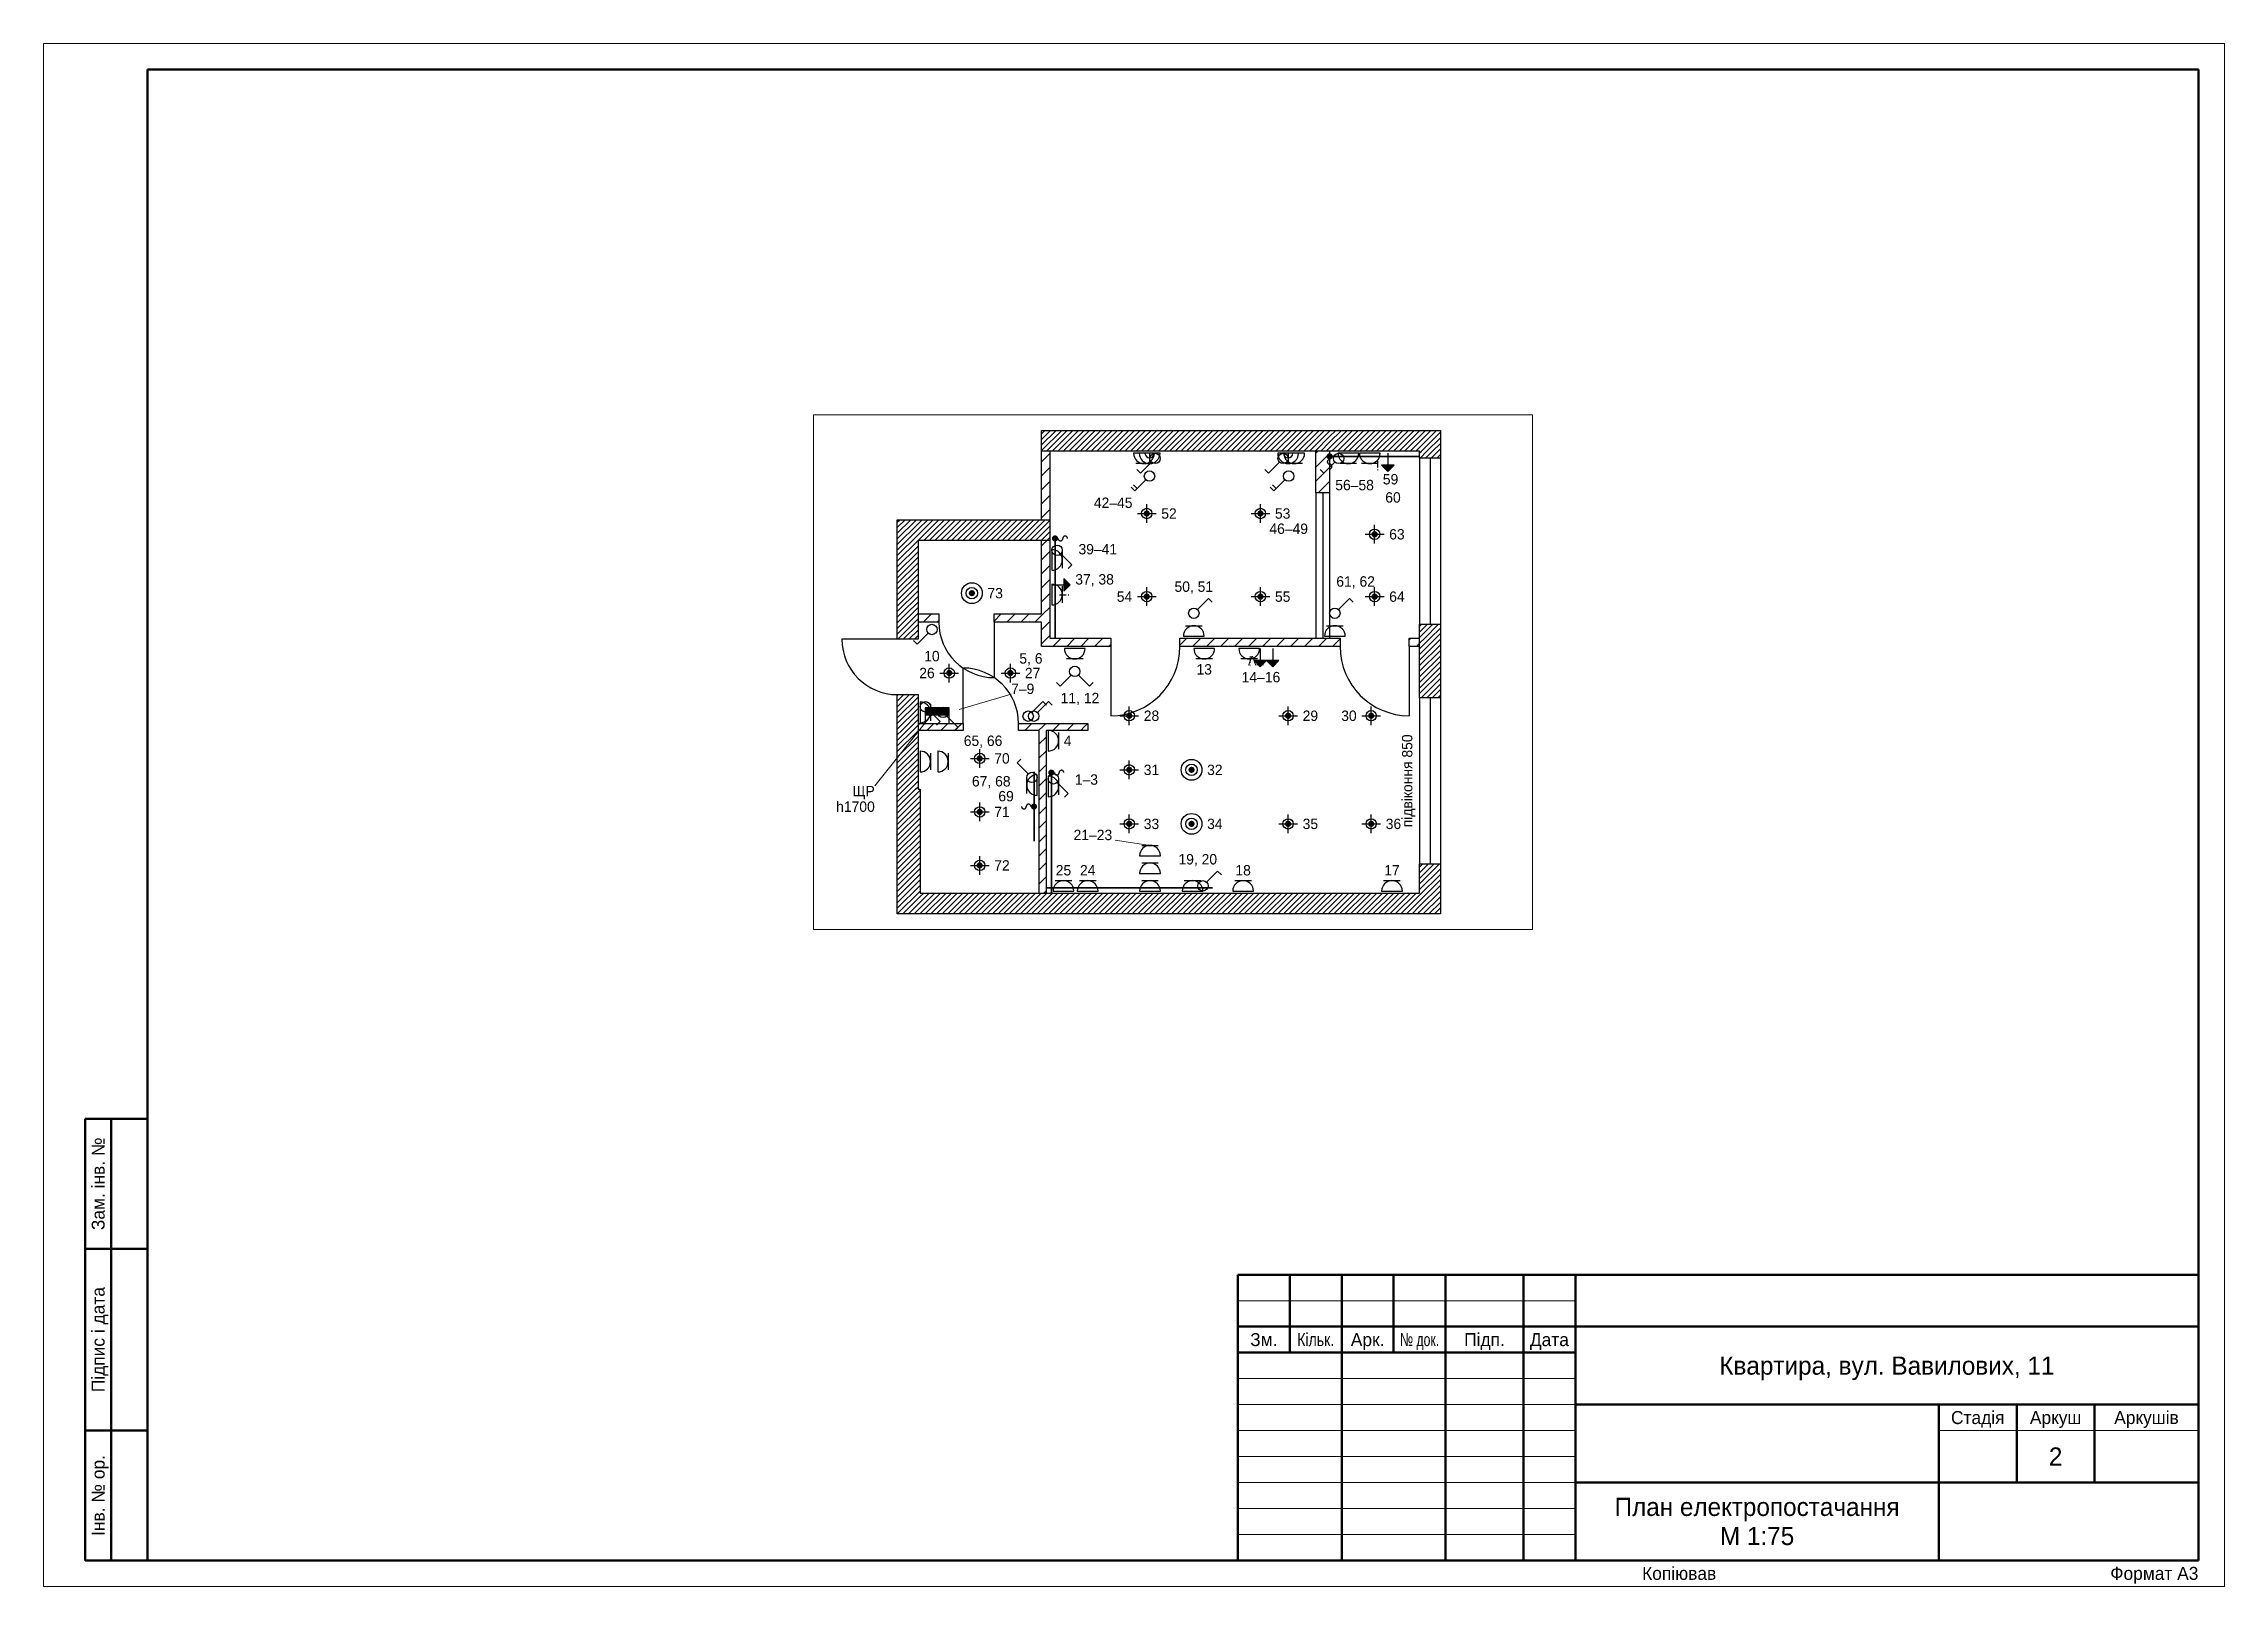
# Paper-space layout '02 Електрика' of a CAD drawing. Header units: millimetres. Extents: x 0 to 420, y 0 to 297.
# The model-space entities are those that its viewports show. They can reach past a viewport. Long polylines and large blocks are cut down to what shows.
import ezdxf
from ezdxf.enums import TextEntityAlignment as Align

# ---------------------------------------------------------------- set-up
doc = ezdxf.new("R2010")
doc.units = ezdxf.units.MM
doc.linetypes.add('E_LED_DASH', pattern=[225, 150, -75])
for name, color, linetype in [('A-DOOR', 3, 'Continuous'), ('A-SHEET', 7, 'Continuous'), ('A-WALL', 7, 'Continuous'), ('A-WIND', 4, 'Continuous'), ('E-BOARD', 1, 'Continuous'), ('E-DATA', 140, 'Continuous'), ('E-LED', 221, 'E_LED_DASH'), ('E-LIGHT', 6, 'Continuous'), ('E-SOCKET', 1, 'Continuous'), ('E-SWITCH', 5, 'Continuous'), ('E-TEXT', 7, 'Continuous')]:
    doc.layers.add(name, color=color, linetype=linetype)
doc.layers.add('A-VPORT', color=8, linetype='Continuous', plot=False)
doc.styles.add('PLEX_LIGHT', font='IBMPlexSans-Light.ttf')

# ---------------------------------------------------------------- blocks, each defined once
blk = doc.blocks.new('STAMP_F3')
at = {"lineweight": 50}
for p, q in [((185, 55), (0, 55)), ((0, 55), (0, 0)), ((10, 40), (10, 55)), ((20, 40), (20, 55)), ((30, 40), (30, 55)), ((40, 40), (40, 55)), ((55, 40), (55, 55)), ((65, 0), (65, 55)), ((185, 0), (185, 55)), ((0, 45), (65, 45)), ((65, 45), (185, 45)), ((0, 40), (65, 40)), ((20, 0), (20, 40)), ((40, 0), (40, 40)), ((55, 0), (55, 40)), ((65, 30), (185, 30)), ((135, 0), (135, 30)), ((150, 15), (150, 30)), ((165, 15), (165, 30)), ((65, 15), (185, 15)), ((0, 0), (185, 0))]:
    blk.add_line(p, q, dxfattribs=at)
at = {"lineweight": 18}
for p, q in [((0, 50), (65, 50)), ((0, 35), (65, 35)), ((0, 30), (65, 30)), ((0, 25), (65, 25)), ((135, 25), (185, 25)), ((0, 20), (65, 20)), ((0, 15), (65, 15)), ((0, 10), (65, 10)), ((0, 5), (65, 5))]:
    blk.add_line(p, q, dxfattribs=at)
at = {"style": 'PLEX_LIGHT'}
for s, p in [('Зм.', (5, 42.5)), ('Арк.', (25, 42.5)), ('Підп.', (47.5, 42.5)), ('Дата', (60, 42.5)), ('Стадія', (142.5, 27.5)), ('Аркуш', (157.5, 27.5)), ('Аркушів', (175, 27.5))]:
    blk.add_text(s, height=2.5, dxfattribs=at).set_placement(p, align=Align.MIDDLE_CENTER)
for s, width, p in [('Кільк.', 0.81045, (15, 42.5)), ('№ док.', 0.701948, (35, 42.5))]:
    blk.add_text(s, height=2.5, dxfattribs=dict(at, width=width)).set_placement(p, align=Align.MIDDLE_CENTER)
for tag, height, p in [('CODE', 5, (125, 50)), ('DATE1', 2.5, (60, 37.5)), ('OBJECT', 3.5, (125, 37.5)), ('DATE2', 2.5, (60, 32.5)), ('OBJECT_2', 3.5, (125, 31.9)), ('DATE3', 2.5, (60, 27.5)), ('DATE4', 2.5, (60, 22.5)), ('BUILDING', 3.5, (100, 22.5)), ('STAGE', 3.5, (142.5, 20)), ('SHEET', 3.5, (157.5, 20)), ('SHEETS', 3.5, (175, 20)), ('DATE5', 2.5, (60, 17.5)), ('BUILDING_2', 3.5, (100, 16.9)), ('DATE6', 2.5, (60, 12.5)), ('DATE7', 2.5, (60, 7.5)), ('IMAGE', 3.5, (100, 7.5)), ('ORG', 2.5, (160, 7.5)), ('ORG_2', 2.5, (160, 3.5)), ('DATE8', 2.5, (60, 2.5)), ('IMAGE_2', 3.5, (100, 1.9))]:
    blk.add_attdef(tag, text='', height=height, dxfattribs=at).set_placement(p, align=Align.MIDDLE_CENTER)
for tag, p in [('ROLE1', (1, 37.5)), ('NAME1', (21, 37.5)), ('ROLE2', (1, 32.5)), ('NAME2', (21, 32.5)), ('ROLE3', (1, 27.5)), ('NAME3', (21, 27.5)), ('ROLE4', (1, 22.5)), ('NAME4', (21, 22.5)), ('ROLE5', (1, 17.5)), ('NAME5', (21, 17.5)), ('ROLE6', (1, 12.5)), ('NAME6', (21, 12.5)), ('ROLE7', (1, 7.5)), ('NAME7', (21, 7.5)), ('ROLE8', (1, 2.5)), ('NAME8', (21, 2.5))]:
    blk.add_attdef(tag, text='', height=2.5, dxfattribs=at).set_placement(p, align=Align.MIDDLE_LEFT)
blk = doc.blocks.new('E_SOCKET')
at = {"color": 0}
for p, q in [((-2, 0.4), (2, 0.4)), ((-1.6, 2.4), (1.6, 2.4))]:
    blk.add_line(p, q, dxfattribs=at)
blk.add_arc((0, 0.4), 2, 0, 180, dxfattribs=at)
at = {"style": 'PLEX_LIGHT', "flags": 1}
for tag in ['GROUP', 'H', 'ID']:
    blk.add_attdef(tag, (0, 0), '', height=2, dxfattribs=at)
blk = doc.blocks.new('E_LED_OUTPUT')
h = blk.add_hatch(color=0)
h.dxf.hatch_style = 1
edge = h.paths.add_edge_path()
edge.add_arc((0, 1), 0.6, 0, 360)
at = {"color": 0}
for centre, start, end in [((0, 2.95), 90, 270), ((0, 2.05), 270, 90)]:
    blk.add_arc(centre, 0.45, start, end, dxfattribs=at)
at = {"style": 'PLEX_LIGHT', "flags": 1}
for tag in ['GROUP', 'H', 'ID']:
    blk.add_attdef(tag, (0, 0), '', height=2, dxfattribs=at)
blk = doc.blocks.new('E_SWITCH')
at = {"color": 0}
for p, q in [((0.71, 2.11), (2.83, 4.23)), ((2.83, 4.23), (3.54, 3.52))]:
    blk.add_line(p, q, dxfattribs=at)
blk.add_circle((0, 1.4), 1, dxfattribs=at)
at = {"style": 'PLEX_LIGHT', "flags": 1}
for tag in ['GROUP', 'H', 'ID']:
    blk.add_attdef(tag, (0, 0), '', height=2, dxfattribs=at)
blk = doc.blocks.new('E_SWITCH2')
at = {"color": 0}
for p, q in [((-2.83, 4.23), (-3.54, 3.52)), ((-0.71, 2.11), (-2.83, 4.23)), ((0.71, 2.11), (2.83, 4.23)), ((2.83, 4.23), (3.54, 3.52))]:
    blk.add_line(p, q, dxfattribs=at)
blk.add_circle((0, 1.4), 1, dxfattribs=at)
at = {"style": 'PLEX_LIGHT', "flags": 1}
for tag in ['GROUP', 'H', 'ID']:
    blk.add_attdef(tag, (0, 0), '', height=2, dxfattribs=at)
blk = doc.blocks.new('E_DATA')
h = blk.add_hatch(color=0)
h.dxf.hatch_style = 1
h.paths.add_polyline_path([(-1.2, 2.7), (1.2, 2.7), (0, 3.9)])
at = {"color": 0}
blk.add_line((0, 0.4), (0, 2.7), dxfattribs=at)
blk.add_lwpolyline([(-1.2, 2.7), (1.2, 2.7), (0, 3.9)], close=True, dxfattribs=at)
at = {"color": 0, "style": 'PLEX_LIGHT'}
blk.add_text('i', height=1.8, dxfattribs=at).set_placement((1.68, 2.7), align=Align.MIDDLE_LEFT)
at = {"style": 'PLEX_LIGHT', "flags": 1}
for tag in ['GROUP', 'H', 'ID']:
    blk.add_attdef(tag, (0, 0), '', height=2, dxfattribs=at)
blk = doc.blocks.new('E_TV')
h = blk.add_hatch(color=0)
h.dxf.hatch_style = 1
h.paths.add_polyline_path([(-1.2, 2.7), (1.2, 2.7), (0, 3.9)])
at = {"color": 0}
blk.add_line((0, 0.4), (0, 2.7), dxfattribs=at)
blk.add_lwpolyline([(-1.2, 2.7), (1.2, 2.7), (0, 3.9)], close=True, dxfattribs=at)
at = {"color": 0, "style": 'PLEX_LIGHT'}
blk.add_text('TV', height=1.8, dxfattribs=at).set_placement((1.68, 2.7), align=Align.MIDDLE_LEFT)
at = {"style": 'PLEX_LIGHT', "flags": 1}
for tag in ['GROUP', 'H', 'ID']:
    blk.add_attdef(tag, (0, 0), '', height=2, dxfattribs=at)
blk = doc.blocks.new('E_DOWNLIGHT')
h = blk.add_hatch(color=0)
h.dxf.hatch_style = 1
edge = h.paths.add_edge_path()
edge.add_arc((0, 0), 0.6, 0, 360)
at = {"color": 0}
for p, q in [((-1.8, 0), (1.8, 0)), ((0, -1.8), (0, 1.8))]:
    blk.add_line(p, q, dxfattribs=at)
blk.add_circle((0, 0), 1, dxfattribs=at)
at = {"style": 'PLEX_LIGHT', "flags": 1}
for tag in ['GROUP', 'H', 'ID']:
    blk.add_attdef(tag, (0, 0), '', height=2, dxfattribs=at)
blk = doc.blocks.new('E_PENDANT')
h = blk.add_hatch(color=0)
h.dxf.hatch_style = 1
edge = h.paths.add_edge_path()
edge.add_arc((0, 0), 0.6, 0, 360)
at = {"color": 0}
for radius in [2, 1.1]:
    blk.add_circle((0, 0), radius, dxfattribs=at)
at = {"style": 'PLEX_LIGHT', "flags": 1}
for tag in ['GROUP', 'H', 'ID']:
    blk.add_attdef(tag, (0, 0), '', height=2, dxfattribs=at)
blk = doc.blocks.new('E_SCONCE')
at = {"color": 0}
for p, q in [((-2, 0.4), (2, 0.4)), ((0, 0.4), (0, 2.4))]:
    blk.add_line(p, q, dxfattribs=at)
for radius in [2, 0.9]:
    blk.add_arc((0, 0.4), radius, 0, 180, dxfattribs=at)
at = {"style": 'PLEX_LIGHT', "flags": 1}
for tag in ['GROUP', 'H', 'ID']:
    blk.add_attdef(tag, (0, 0), '', height=2, dxfattribs=at)
blk = doc.blocks.new('E_PASS_SWITCH')
at = {"color": 0}
for p, q in [((0.71, 2.11), (2.83, 4.23)), ((2.83, 4.23), (3.54, 3.52)), ((2.4, 3.8), (3.11, 3.1))]:
    blk.add_line(p, q, dxfattribs=at)
blk.add_circle((0, 1.4), 1, dxfattribs=at)
at = {"style": 'PLEX_LIGHT', "flags": 1}
for tag in ['GROUP', 'H', 'ID']:
    blk.add_attdef(tag, (0, 0), '', height=2, dxfattribs=at)
blk = doc.blocks.new('E_BOARD')
h = blk.add_hatch(color=0)
h.dxf.hatch_style = 1
h.paths.add_polyline_path([(-0.5, 0.5), (0.5, 0.5), (0.5, 1), (-0.5, 1)])
at = {"color": 0}
blk.add_lwpolyline([(-0.5, 0), (0.5, 0), (0.5, 1), (-0.5, 1)], close=True, dxfattribs=at)
at = {"style": 'PLEX_LIGHT', "flags": 1}
for tag in ['GROUP', 'H', 'ID']:
    blk.add_attdef(tag, (0, 0), '', height=2, dxfattribs=at)

msp = doc.modelspace()

# ---------------------------------------------------------------- hatches: boundary and pattern name
at = {"layer": 'A-WALL'}
h = msp.add_hatch(dxfattribs=at)
h.set_pattern_fill('ANSI31', scale=18)
h.paths.add_polyline_path([(5945, 6681), (5945, 6381), (5745, 6381), (1903, 6381), (1783, 6381), (1783, 6681), (5745, 6681)])
h = msp.add_hatch(dxfattribs=at)
h.set_pattern_fill('ANSI31', scale=18)
h.paths.add_polyline_path([(7245, 6681), (7545, 6681), (7545, 6381), (7245, 6381), (5945, 6381), (5945, 6681)])
h = msp.add_hatch(dxfattribs=at)
h.set_pattern_fill('ANSI31', scale=45)
h.paths.add_polyline_path([(1903, 6381), (1903, 5392), (1783, 5392), (1783, 6381)])
h = msp.add_hatch(dxfattribs=at)
h.set_pattern_fill('ANSI31', scale=45)
h.paths.add_polyline_path([(5745, 5781), (5745, 6381), (5945, 6381), (5945, 5781)])
h = msp.add_hatch(dxfattribs=at)
h.set_pattern_fill('ANSI31', scale=18)
h.paths.add_polyline_path([(7545, 6281), (7245, 6281), (7245, 6381), (7545, 6381)])
h = msp.add_hatch(dxfattribs=at)
h.set_pattern_fill('ANSI31', scale=18)
h.paths.add_polyline_path([(-300, 5092), (-300, 5392), (0, 5392), (0, 5092), (0, 4031), (-300, 4031)])
h = msp.add_hatch(dxfattribs=at)
h.set_pattern_fill('ANSI31', scale=18)
h.paths.add_polyline_path([(1783, 5392), (1903, 5392), (1903, 5092), (1783, 5092), (0, 5092), (0, 5392)])
h = msp.add_hatch(dxfattribs=at)
h.set_pattern_fill('ANSI31', scale=45)
h.paths.add_polyline_path([(1903, 5092), (1903, 4031), (1783, 4031), (1783, 5092)])
h = msp.add_hatch(dxfattribs=at)
h.set_pattern_fill('ANSI31', scale=18)
h.paths.add_polyline_path([(-300, 4031), (0, 4031), (0, 3911), (0, 3666), (-300, 3666), (-300, 3911)])
h = msp.add_hatch(dxfattribs=at)
h.set_pattern_fill('ANSI31', scale=45)
h.paths.add_polyline_path([(300, 3911), (0, 3911), (0, 4031), (300, 4031)])
h = msp.add_hatch(dxfattribs=at)
h.set_pattern_fill('ANSI31', scale=45)
h.paths.add_polyline_path([(1783, 3911), (1100, 3911), (1100, 4031), (1903, 4031)])
h = msp.add_hatch(dxfattribs=at)
h.set_pattern_fill('ANSI31', scale=45)
h.paths.add_polyline_path([(1783, 3561), (1783, 3911), (1903, 4031), (1903, 3681)])
h = msp.add_hatch(dxfattribs=at)
h.set_pattern_fill('ANSI31', scale=18)
h.paths.add_polyline_path([(7245, 3881), (7545, 3881), (7545, 3681), (7245, 3681)])
h = msp.add_hatch(dxfattribs=at)
h.set_pattern_fill('ANSI31', scale=45)
h.paths.add_polyline_path([(2783, 3561), (1783, 3561), (1903, 3681), (2783, 3681)])
h = msp.add_hatch(dxfattribs=at)
h.set_pattern_fill('ANSI31', scale=45)
h.paths.add_polyline_path([(6095, 3561), (3783, 3561), (3783, 3681), (6095, 3681)])
h = msp.add_hatch(dxfattribs=at)
h.set_pattern_fill('ANSI31', scale=45)
h.paths.add_polyline_path([(7245, 3561), (7095, 3561), (7095, 3681), (7245, 3681)])
h = msp.add_hatch(dxfattribs=at)
h.set_pattern_fill('ANSI31', scale=18)
h.paths.add_polyline_path([(7545, 2821), (7245, 2821), (7245, 3561), (7245, 3681), (7545, 3681), (7545, 3561)])
h = msp.add_hatch(dxfattribs=at)
h.set_pattern_fill('ANSI31', scale=18)
h.paths.add_polyline_path([(-300, 2866), (0, 2866), (0, 2450), (0, 2350), (-300, 2350), (-300, 2450)])
h = msp.add_hatch(dxfattribs=at)
h.set_pattern_fill('ANSI31', scale=18)
h.paths.add_polyline_path([(-300, 2350), (0, 2350), (0, 1500), (-300, 1500)])
h = msp.add_hatch(dxfattribs=at)
h.set_pattern_fill('ANSI31', scale=45)
h.paths.add_polyline_path([(0, 2450), (650, 2450), (650, 2350), (0, 2350)])
h = msp.add_hatch(dxfattribs=at)
h.set_pattern_fill('ANSI31', scale=45)
h.paths.add_polyline_path([(1450, 2450), (1750, 2450), (1750, 2350), (1450, 2350)])
h = msp.add_hatch(dxfattribs=at)
h.set_pattern_fill('ANSI31', scale=45)
h.paths.add_polyline_path([(1850, 2350), (1850, 0), (1750, 0), (1750, 2450)])
h = msp.add_hatch(dxfattribs=at)
h.set_pattern_fill('ANSI31', scale=45)
h.paths.add_polyline_path([(2450, 2350), (1850, 2350), (1750, 2450), (2350, 2450)])
h = msp.add_hatch(dxfattribs=at)
h.set_pattern_fill('ANSI31', scale=45)
h.paths.add_polyline_path([(2450, 2450), (2400, 2400), (2350, 2450)])
h = msp.add_hatch(dxfattribs=at)
h.set_pattern_fill('ANSI31', scale=45)
h.paths.add_polyline_path([(2450, 2350), (2400, 2400), (2450, 2450)])
h = msp.add_hatch(dxfattribs=at)
h.set_pattern_fill('ANSI31', scale=18)
h.paths.add_polyline_path([(-300, 1170), (-300, 1500), (0, 1500), (30, 1500), (30, 1170), (30, 0), (30, -300), (-300, -300), (-300, 0)])
h = msp.add_hatch(dxfattribs=at)
h.set_pattern_fill('ANSI31', scale=18)
h.paths.add_polyline_path([(7545, -300), (7245, -300), (7245, 0), (7245, 421), (7545, 421), (7545, 0)])
h = msp.add_hatch(dxfattribs=at)
h.set_pattern_fill('ANSI31', scale=18)
h.paths.add_polyline_path([(30, -300), (30, 0), (1750, 0), (1750, -300)])
h = msp.add_hatch(dxfattribs=at)
h.set_pattern_fill('ANSI31', scale=18)
h.paths.add_polyline_path([(1850, -300), (1750, -300), (1750, 0), (1850, 0), (7245, 0), (7245, -300)])

# ---------------------------------------------------------------- linework, layer by layer
at = {"layer": 'A-DOOR'}
for p, q in [((1100, 3911), (1100, 3111)), ((-300, 3666), (-1100, 3666)), ((2783, 3561), (2783, 2561)), ((7095, 3561), (7095, 2561)), ((650, 2450), (650, 3250))]:
    msp.add_line(p, q, dxfattribs=at)
for centre, radius, start, end in [((1100, 3911), 800, 180, -90), ((-300, 3666), 800, 180, -90), ((2783, 3561), 1000, -90, 0), ((7095, 3561), 1000, 180, -90), ((650, 2450), 800, 0, 90)]:
    msp.add_arc(centre, radius, start, end, dxfattribs=at)
at = {"layer": 'A-WALL'}
for p, q in [((1783, 6381), (1783, 6681)), ((1783, 6681), (5945, 6681)), ((5945, 6681), (7545, 6681)), ((7545, 6681), (7545, 6381)), ((1783, 5392), (1783, 6381)), ((5945, 6381), (1783, 6381)), ((1903, 6381), (1903, 5392)), ((5745, 5781), (5745, 6381)), ((7245, 6381), (5945, 6381)), ((5945, 6381), (5945, 5781)), ((7245, 6281), (7245, 6381)), ((7545, 6381), (7545, 6281)), ((7545, 6281), (7245, 6281)), ((5945, 5781), (5745, 5781)), ((-300, 4031), (-300, 5392)), ((-300, 5392), (0, 5392)), ((0, 5392), (1903, 5392)), ((1903, 5392), (1903, 5092)), ((1903, 5092), (0, 5092)), ((0, 5092), (0, 4031)), ((1783, 4031), (1783, 5092)), ((1903, 5092), (1903, 4031)), ((-300, 3666), (-300, 4031)), ((0, 4031), (0, 3666)), ((0, 4031), (300, 4031)), ((300, 3911), (0, 3911)), ((300, 4031), (300, 3911)), ((1100, 3911), (1100, 4031)), ((1100, 4031), (1783, 4031)), ((1783, 3911), (1100, 3911)), ((1783, 3561), (1783, 3911)), ((1903, 4031), (1903, 3911)), ((1903, 3911), (1903, 3681)), ((7245, 3681), (7245, 3881)), ((7245, 3881), (7545, 3881)), ((7545, 3881), (7545, 3681)), ((0, 3666), (-300, 3666)), ((2783, 3561), (1783, 3561)), ((1903, 3681), (2783, 3681)), ((2783, 3681), (2783, 3561)), ((3783, 3561), (3783, 3681)), ((3783, 3681), (6095, 3681)), ((6095, 3561), (3783, 3561)), ((6095, 3681), (6095, 3561)), ((7095, 3561), (7095, 3681)), ((7095, 3681), (7245, 3681)), ((7245, 3561), (7095, 3561)), ((7245, 2821), (7245, 3681)), ((7545, 3681), (7545, 2821)), ((-300, 2350), (-300, 2866)), ((-300, 2866), (0, 2866)), ((0, 2866), (0, 2350)), ((7545, 2821), (7245, 2821)), ((-300, 1500), (-300, 2350)), ((0, 2450), (650, 2450)), ((650, 2350), (0, 2350)), ((0, 2350), (0, 1500)), ((650, 2450), (650, 2350)), ((1450, 2350), (1450, 2450)), ((1450, 2450), (1750, 2450)), ((1750, 2350), (1450, 2350)), ((1750, 2450), (1850, 2450)), ((1750, 0), (1750, 2350)), ((1850, 2450), (2450, 2450)), ((1850, 2350), (1850, 0)), ((2450, 2350), (1850, 2350)), ((2450, 2450), (2450, 2350)), ((-300, -300), (-300, 1500)), ((0, 1500), (30, 1500)), ((30, 1500), (30, 0)), ((7245, 0), (7245, 421)), ((7245, 421), (7545, 421)), ((7545, 421), (7545, -300)), ((30, 0), (1750, 0)), ((1750, 0), (7245, 0)), ((30, -300), (-300, -300)), ((1750, -300), (30, -300)), ((7245, -300), (1750, -300)), ((7545, -300), (7245, -300))]:
    msp.add_line(p, q, dxfattribs=at)
at = {"layer": 'A-WIND'}
for p, q in [((7245, 6281), (7245, 3881)), ((7395, 6281), (7395, 3881)), ((7545, 6281), (7545, 3881)), ((5745, 5781), (5745, 3681)), ((5845, 5781), (5845, 3681)), ((5945, 5781), (5945, 3681)), ((7245, 2821), (7245, 421)), ((7395, 2821), (7395, 421)), ((7545, 2821), (7545, 421))]:
    msp.add_line(p, q, dxfattribs=at)
at = {"layer": 'E-LED', "lineweight": 35}
for p, q in [((5945, 6306), (7245, 6306)), ((1978, 3681), (1978, 5081)), ((1675, 1750), (1675, 750)), ((1925, 0), (1925, 1740)), ((4255, 75), (1850, 75))]:
    msp.add_line(p, q, dxfattribs=at)
at = {"layer": 'E-TEXT', "lineweight": 13}
for p, q in [((594.1, 2650), (1344.1, 2875)), ((276, 2675), (-625.6, 1548.4)), ((3350, 690), (2846.1, 765))]:
    msp.add_line(p, q, dxfattribs=at)

# ---------------------------------------------------------------- block references
at = {"layer": 'E-BOARD', "xscale": 348, "yscale": 225}
msp.add_blockref('E_BOARD', (276, 2450), dxfattribs=at)
at = {"layer": 'E-DATA', "xscale": 75, "yscale": 75}
for name, p, rotation in [('E_DATA', (6785, 6381), -180), ('E_DATA', (1903, 4451), -90), ('E_TV', (5123, 3561), -180), ('E_DATA', (4943, 3561), -180)]:
    msp.add_blockref(name, p, dxfattribs=dict(at, rotation=rotation))
at = {"layer": 'E-LED', "xscale": 75, "yscale": 75}
for p, rotation in [((5945, 6381), -180), ((1903, 5121), -90), ((1850, 1740), -90), ((1750, 1250), -270)]:
    msp.add_blockref('E_LED_OUTPUT', p, dxfattribs=dict(at, rotation=rotation))
at = {"layer": 'E-LIGHT', "xscale": 75, "yscale": 75, "rotation": -180}
for p in [(3345, 6381), (5345, 6381)]:
    msp.add_blockref('E_SCONCE', p, dxfattribs=at)
at = {"layer": 'E-LIGHT', "xscale": 75, "yscale": 75}
for name, p in [('E_DOWNLIGHT', (3303, 5481)), ('E_DOWNLIGHT', (4945, 5481)), ('E_DOWNLIGHT', (6595, 5181)), ('E_PENDANT', (777, 4331)), ('E_DOWNLIGHT', (3303, 4281)), ('E_DOWNLIGHT', (4945, 4281)), ('E_DOWNLIGHT', (6595, 4281)), ('E_DOWNLIGHT', (450, 3178)), ('E_DOWNLIGHT', (1333, 3178)), ('E_DOWNLIGHT', (3050, 2561)), ('E_DOWNLIGHT', (5345, 2561)), ('E_DOWNLIGHT', (6545, 2561)), ('E_DOWNLIGHT', (890, 1945)), ('E_DOWNLIGHT', (3050, 1780)), ('E_PENDANT', (3950, 1780)), ('E_DOWNLIGHT', (890, 1172)), ('E_DOWNLIGHT', (3050, 1000)), ('E_PENDANT', (3950, 1000)), ('E_DOWNLIGHT', (5345, 1000)), ('E_DOWNLIGHT', (6545, 1000)), ('E_DOWNLIGHT', (890, 400))]:
    msp.add_blockref(name, p, dxfattribs=at)
at = {"layer": 'E-SOCKET', "xscale": 75, "yscale": 75}
for p, rotation in [((3263, 6381), -180), ((5433, 6381), -180), ((6215, 6381), -180), ((6525, 6381), -180), ((1903, 4811), -90), ((1903, 4311), -90), ((2263, 3561), -180), ((4133, 3561), -180), ((4783, 3561), -180), ((0, 2610), -90), ((1850, 2200), -90), ((0, 1900), -90), ((255, 1900), -90), ((1750, 1560), -270), ((1850, 1540), -90)]:
    msp.add_blockref('E_SOCKET', p, dxfattribs=dict(at, rotation=rotation))
for p in [(3983, 3681), (6020, 3681), (3350, 510), (3350, 255), (2100, 0), (2450, 0), (3350, 0), (3965, 0), (4695, 0), (6845, 0)]:
    msp.add_blockref('E_SOCKET', p, dxfattribs=at)
at = {"layer": 'E-SWITCH', "xscale": 75, "yscale": 75}
for name, p, rotation in [('E_SWITCH', (3423, 6381), -180), ('E_SWITCH', (5273, 6381), -180), ('E_SWITCH', (6075, 6381), -180), ('E_PASS_SWITCH', (3343, 6126), -180), ('E_PASS_SWITCH', (5353, 6126), -180), ('E_SWITCH', (1903, 4951), -90), ('E_SWITCH', (200, 3911), -180), ('E_SWITCH2', (2263, 3306), -180), ('E_SWITCH', (0, 2690), -90), ('E_SWITCH', (255, 2610), -90), ('E_SWITCH', (1750, 1670), -270), ('E_SWITCH', (1850, 1650), -90)]:
    msp.add_blockref(name, p, dxfattribs=dict(at, rotation=rotation))
for p in [(3983, 3936), (6020, 3936), (1590, 2450), (1670, 2450), (4115, 0)]:
    msp.add_blockref('E_SWITCH', p, dxfattribs=at)

# ---------------------------------------------------------------- texts
at = {"layer": 'A-WIND', "style": 'PLEX_LIGHT'}
msp.add_text('підвіконня 850', height=150, rotation=90, dxfattribs=at).set_placement((7065, 1621), align=Align.MIDDLE_CENTER)
at = {"layer": 'E-TEXT', "style": 'PLEX_LIGHT'}
for s, p in [('59', (6825, 5976)), ('42–45', (2818, 5636.9)), ('56–58', (6305, 5891.9)), ('60', (6860, 5713.5)), ('46–49', (5353, 5261.9)), ('50, 51', (3983, 4425.1)), ('61, 62', (6320, 4500.1)), ('10', (200, 3421.9)), ('5, 6', (1630, 3389.1)), ('13', (4133, 3231)), ('14–16', (4953, 3118.5)), ('11, 12', (2338, 2816.9)), ('21–23', (2525, 840)), ('25', (2100, 330)), ('24', (2450, 330)), ('19, 20', (4040, 489.1)), ('18', (4695, 330)), ('17', (6845, 330))]:
    msp.add_text(s, height=150, dxfattribs=at).set_placement(p, align=Align.MIDDLE_CENTER)
for s, p in [('52', (3513, 5481)), ('53', (5155, 5481)), ('39–41', (2317.1, 4966)), ('63', (6805, 5181)), ('37, 38', (2270.5, 4531)), ('73', (1002, 4331)), ('55', (5155, 4281)), ('64', (6805, 4281)), ('27', (1543, 3178)), ('7–9', (1344.1, 2950)), ('28', (3260, 2561)), ('29', (5555, 2561)), ('65, 66', (660, 2200)), ('4', (2105, 2200)), ('70', (1100, 1945)), ('1–3', (2264.1, 1640)), ('31', (3260, 1780)), ('32', (4175, 1780)), ('71', (1100, 1172)), ('33', (3260, 1000)), ('34', (4175, 1000)), ('35', (5555, 1000)), ('36', (6755, 1000)), ('72', (1100, 400))]:
    msp.add_text(s, height=150, dxfattribs=at).set_placement(p, align=Align.MIDDLE_LEFT)
for s, p in [('54', (3093, 4281)), ('26', (240, 3178)), ('30', (6335, 2561)), ('67, 68', (1335.9, 1615)), ('h1700', (-625.6, 1248.4)), ('ЩР', (-625.6, 1473.4)), ('69', (1382.5, 1400))]:
    msp.add_text(s, height=150, dxfattribs=at).set_placement(p, align=Align.MIDDLE_RIGHT)

psp = doc.layouts.new('02 Електрика')

# ---------------------------------------------------------------- linework, layer by layer
at = {"layer": 'A-SHEET', "lineweight": 18}
for p, q in [((420, 297), (0, 297)), ((0, 297), (0, 0)), ((420, 0), (420, 297)), ((0, 0), (420, 0))]:
    psp.add_line(p, q, dxfattribs=at)
at = {"layer": 'A-SHEET', "lineweight": 50}
for p, q in [((415, 292), (20, 292)), ((20, 292), (20, 5)), ((415, 5), (415, 292)), ((20, 90), (8, 90)), ((8, 90), (8, 65)), ((13, 65), (13, 90)), ((20, 65), (20, 90)), ((20, 65), (8, 65)), ((8, 65), (8, 30)), ((8, 65), (20, 65)), ((13, 30), (13, 65)), ((20, 30), (20, 65)), ((20, 30), (8, 30)), ((8, 30), (8, 5)), ((8, 30), (20, 30)), ((13, 5), (13, 30)), ((20, 5), (20, 30)), ((8, 5), (20, 5)), ((20, 5), (415, 5))]:
    psp.add_line(p, q, dxfattribs=at)

# ---------------------------------------------------------------- block references
at = {"layer": 'A-SHEET'}
ref = psp.add_blockref('STAMP_F3', (230, 5), dxfattribs=at)
ref.add_attrib('OBJECT', 'Квартира, вул. Вавилових, 11', dxfattribs={"layer": '0', "height": 3.5, "style": 'PLEX_LIGHT'}).set_placement((355, 42.5), align=Align.MIDDLE_CENTER)
ref.add_attrib('IMAGE', 'План електропостачання', dxfattribs={"layer": '0', "height": 3.5, "style": 'PLEX_LIGHT'}).set_placement((330, 15.3), align=Align.MIDDLE_CENTER)
ref.add_attrib('IMAGE_2', 'М 1:75', dxfattribs={"layer": '0', "height": 3.5, "style": 'PLEX_LIGHT'}).set_placement((330, 9.7), align=Align.MIDDLE_CENTER)
ref.add_attrib('SHEET', '2', dxfattribs={"layer": '0', "height": 3.5, "style": 'PLEX_LIGHT'}).set_placement((387.5, 25), align=Align.MIDDLE_CENTER)

# ---------------------------------------------------------------- texts
at = {"layer": 'A-SHEET', "style": 'PLEX_LIGHT'}
for s, p in [('Зам. інв. №', (10.5, 77.5)), ('Підпис і дата', (10.5, 47.5)), ('Інв. № ор.', (10.5, 17.5))]:
    psp.add_text(s, height=2.5, rotation=90, dxfattribs=at).set_placement(p, align=Align.MIDDLE_CENTER)
psp.add_text('Копіював', height=2.5, dxfattribs=at).set_placement((315, 2.5), align=Align.MIDDLE_CENTER)
psp.add_text('Формат A3', height=2.5, dxfattribs=at).set_placement((415, 2.5), align=Align.MIDDLE_RIGHT)

# ---------------------------------------------------------------- viewports
at = {"layer": 'A-VPORT'}
psp.add_viewport(center=(217.5, 176), size=(138.48, 99.08), view_center_point=(3681.38, 3190.5), view_height=7431, dxfattribs=at)

doc.saveas('drawing.dxf')
